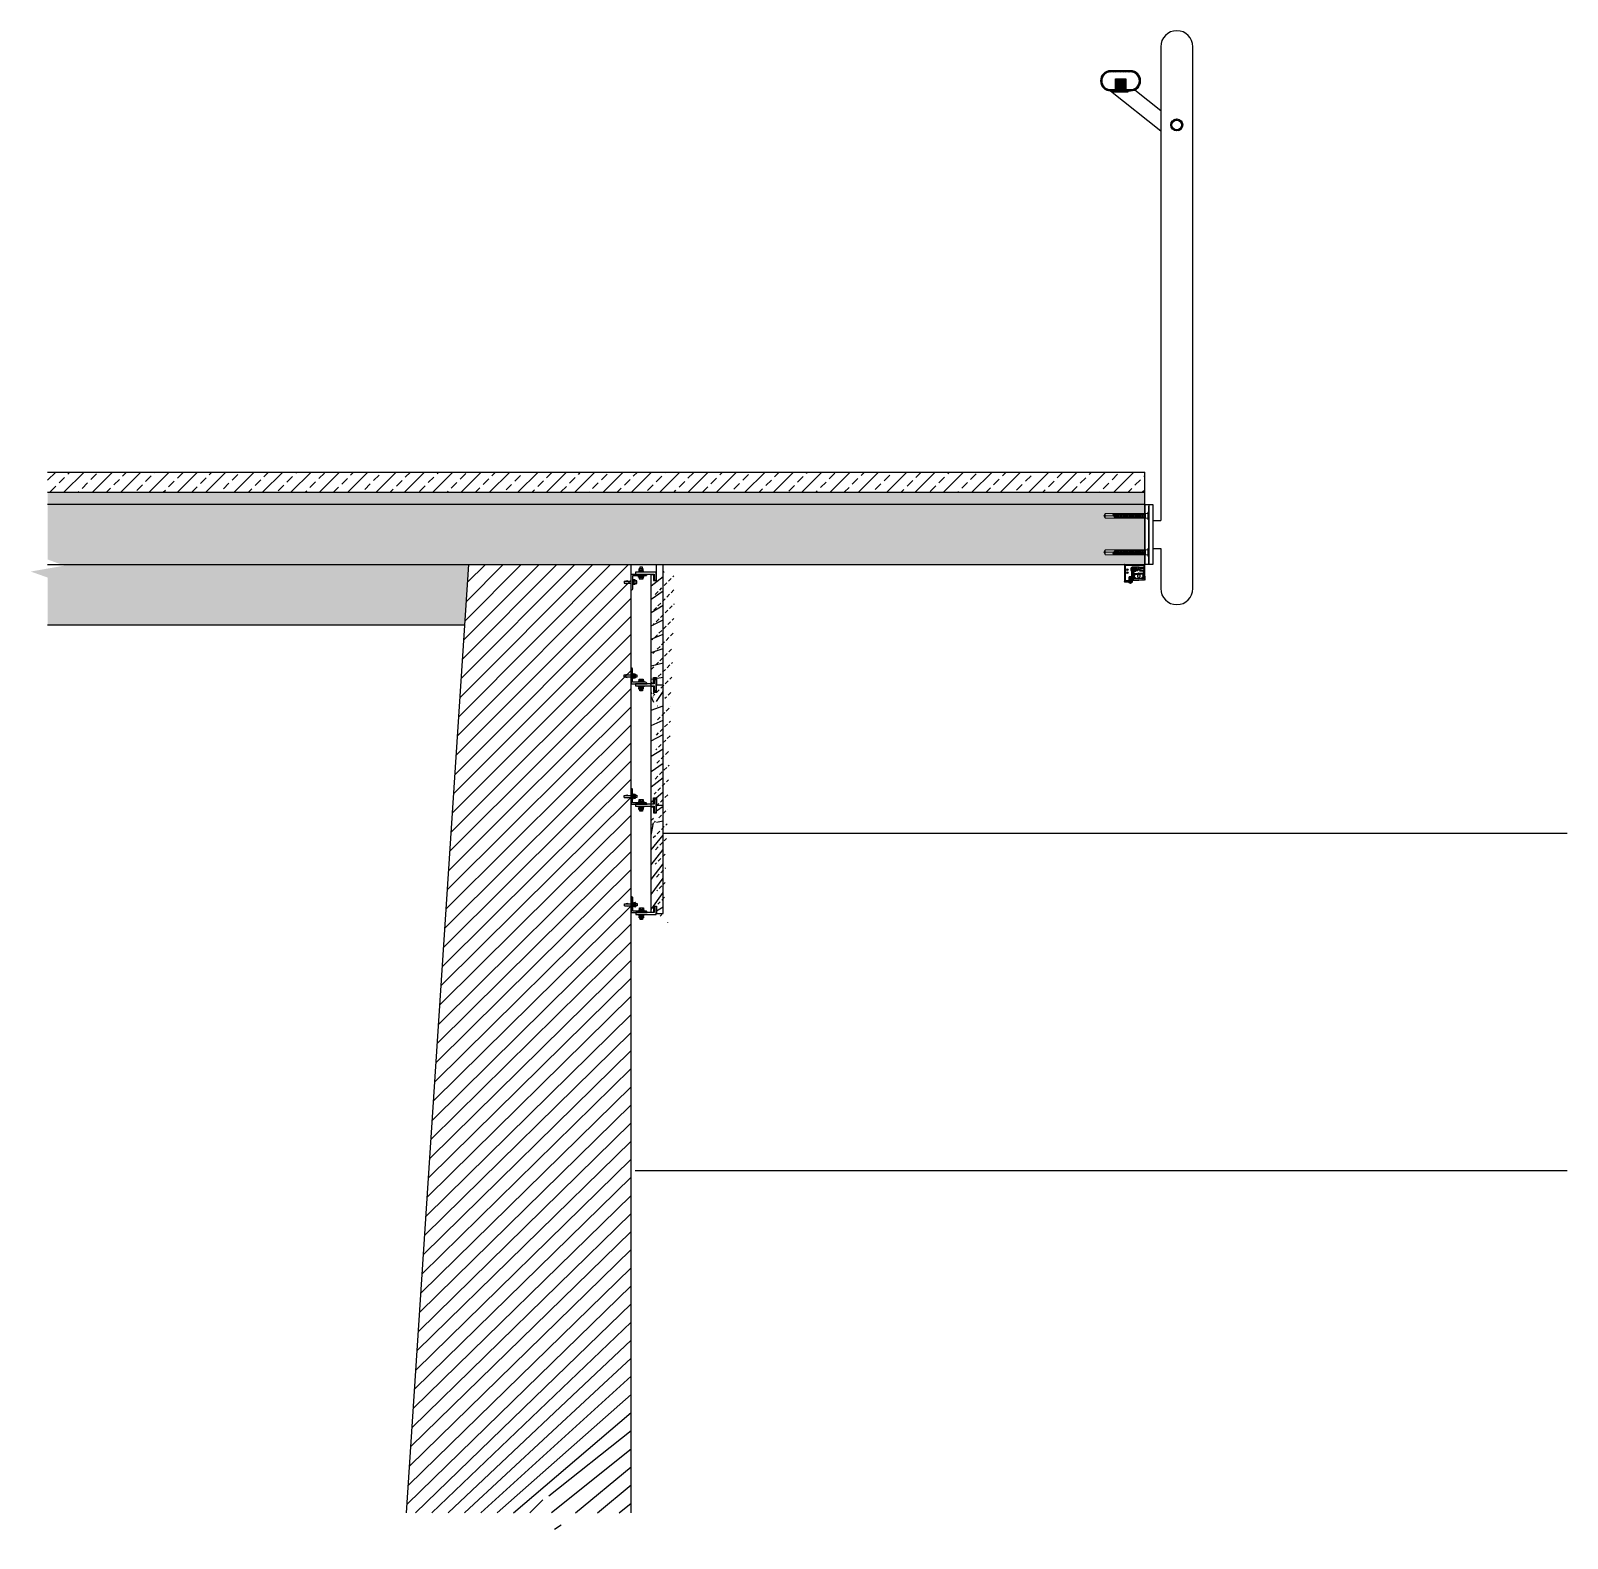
# Model space of a CAD drawing. Extents: x 343299501 to 344531018, y 671200678 to 672446893.
# Drawn here: x 344099874 to 344103703, y 671958500 to 671962257 of the extents above; entities that cross this region are included whole.
import ezdxf

# ---------------------------------------------------------------- set-up
doc = ezdxf.new("R2010")
doc.units = 0
doc.header["$LTSCALE"] = 10
doc.header["$MEASUREMENT"] = 0
doc.linetypes.add('ACAD_ISO04W100', pattern=[30, 24, -3, 0, -3])
for name, color, linetype in [('0-1', 1, 'Continuous'), ('0-4', 4, 'Continuous'), ('0-8', 8, 'Continuous'), ('00-填充', 8, 'Continuous'), ('00-景观', 4, 'Continuous'), ('00-设施', 6, 'Continuous'), ('____服务设施', 4, 'Continuous'), ('con', 2, 'Continuous'), ('灯具', 7, 'Continuous')]:
    doc.layers.add(name, color=color, linetype=linetype)
doc.layers.add('电缆', color=7, linetype='Continuous', lineweight=25)

# ---------------------------------------------------------------- blocks, each defined once
blk = doc.blocks.new('化学螺栓')
at = {"layer": '____服务设施', "lineweight": 0}
h = blk.add_hatch(dxfattribs=at)
h.set_pattern_fill('DOTS', color=150, scale=0.75, style=0)
h.set_pattern_definition([(0, (-146.4074, 0), (0.595312, 1.190625), [0, -1.190625])])
h.paths.add_polyline_path([(-116.2, 5), (-39.2, 5), (-8, 5), (-8, 8), (-141.8, 8), (-141.8, 0), (-113.2, 0)])
h.paths.add_polyline_path([(-113.2, 0), (-141.8, 0), (-141.8, -8), (-39.2, -8), (-8, -8), (-8, -5), (-110.2, -5)])
h.paths.add_polyline_path([(-141.8, 0), (-146.4, 0), (-141.8, -8)])
h.paths.add_polyline_path([(-141.8, 8), (-146.4, 0), (-141.8, 0)])
at = {"layer": '____服务设施', "color": 150, "lineweight": 5}
for p, q in [((-146.4, 0), (-141.8, 8)), ((-141.8, 8), (-146.4, 0)), ((-141.8, -8), (-146.4, 0)), ((-146.4, 0), (-141.8, -8)), ((-146.4, 0), (-141.8, 0)), ((-141.8, 0), (-146.4, 0)), ((0, 8), (-141.8, 8)), ((-141.8, -8), (-141.8, 8)), ((-141.8, 8), (-141.8, 0)), ((-141.8, 0), (-141.8, 8)), ((-141.8, 0), (-141.8, -8)), ((-141.8, -8), (-141.8, 0)), ((-39.2, 5), (-116.2, 5)), ((-116.2, 5), (-39.2, 5)), ((-116.2, 5), (-110.2, -5)), ((-113.2, 0), (-116.2, 5)), ((-110.2, -5), (-113.2, 0)), ((0, 12.5), (3, 12.5)), ((3, 12.5), (3, -12.5)), ((0, -8), (-141.8, -8)), ((-141.8, -8), (-39.2, -8)), ((-8, -5), (-110.2, -5)), ((-92.9, -3.2), (-92.9, -3.2)), ((0, -12.5), (3, -12.5))]:
    blk.add_line(p, q, dxfattribs=at)
at = {"layer": '____服务设施', "color": 150, "linetype": 'Continuous', "lineweight": 5}
blk.add_line((-8, -8), (-8, 8), dxfattribs=at)
at = {"layer": '____服务设施', "color": 150, "lineweight": 5}
for points in [[(-141.8, 8), (-146.4, 0), (-141.8, 0)], [(-146.4, 0), (-141.8, -8), (-141.8, 0)]]:
    blk.add_lwpolyline(points, close=True, dxfattribs=at)
for points in [[(-141.8, 8), (-141.8, 0), (-113.2, 0), (-116.2, 5), (-8, 5)], [(0, 12.5), (0, -12.5)]]:
    blk.add_lwpolyline(points, dxfattribs=at)
for centre, start in [((-120.7, 0), 1.9792), ((-117.7, 0), 332.5077), ((-114.7, 0), 317.0762), ((-111.7, 0), 317.0762), ((-108.7, 0), 317.0762), ((-105.7, 0), 317.0762), ((-102.7, 0), 317.0762), ((-99.7, 0), 317.0762), ((-96.7, 0), 317.0762), ((-93.7, 0), 317.0762), ((-90.7, 0), 317.0762), ((-87.7, 0), 317.0762), ((-84.7, 0), 317.0762), ((-81.7, 0), 317.0762), ((-78.7, 0), 317.0762), ((-75.7, 0), 317.0762), ((-72.7, 0), 317.0762), ((-69.7, 0), 317.0762), ((-66.7, 0), 317.0762), ((-63.7, 0), 317.0762), ((-60.7, 0), 317.0762), ((-57.7, 0), 317.0762), ((-54.7, 0), 317.0762), ((-51.7, 0), 317.0762), ((-48.7, 0), 317.0762), ((-45.7, 0), 317.0762), ((-42.7, 0), 317.0762), ((-39.7, 0), 317.0762), ((-36.7, 0), 317.0762), ((-33.7, 0), 317.0762), ((-30.7, 0), 317.0762), ((-27.7, 0), 317.0762), ((-24.7, 0), 317.0762), ((-21.7, 0), 317.0762), ((-18.7, 0), 317.0762), ((-15.7, 0), 317.0762)]:
    blk.add_arc(centre, 7.34, start, 42.9238, dxfattribs=at)
blk = doc.blocks.new('ls')
for p, q in [((-2.8, 0), (-2.8, -1.2)), ((2.8, 0), (-2.8, 0)), ((1.5, 6.5), (-1.5, 6)), ((1.5, 6.4), (-1.5, 5.9)), ((-1.1, 6.2), (-1.5, 6)), ((-1.5, 6), (-1.5, 5.9)), ((-1.5, 5.9), (-1.1, 5.7)), ((1.5, 5.5), (-1.5, 5)), ((1.5, 5.4), (-1.5, 5)), ((-1.1, 5.2), (-1.5, 5)), ((-1.5, 5), (-1.1, 4.7)), ((-1.5, 5), (-1.5, 5)), ((1.5, 4.5), (-1.5, 4.1)), ((1.5, 4.5), (-1.5, 4)), ((-1.1, 4.3), (-1.5, 4.1)), ((-1.5, 4.1), (-1.5, 4)), ((-1.5, 4), (-1.1, 3.8)), ((1.5, 3.6), (-1.5, 3.1)), ((1.5, 3.5), (-1.5, 3)), ((-1.1, 3.3), (-1.5, 3.1)), ((-1.5, 3.1), (-1.5, 3)), ((-1.5, 3), (-1.1, 2.8)), ((1.5, 2.6), (-1.5, 2.1)), ((1.5, 2.5), (-1.5, 2)), ((-1.1, 2.3), (-1.5, 2.1)), ((-1.5, 2.1), (-1.5, 2)), ((-1.5, 2), (-1.1, 1.8)), ((1.5, 1.6), (-1.5, 1.1)), ((1.5, 1.6), (-1.5, 1.1)), ((-1.1, 1.4), (-1.5, 1.1)), ((-1.5, 1.1), (-1.1, 0.8)), ((-1.5, 1.1), (-1.5, 1.1)), ((1.2, 7.4), (-1.4, 6.9)), ((1.2, 7.4), (-1.4, 7)), ((-0.8, 7.2), (-1.4, 7)), ((-1.4, 7), (-1.4, 6.9)), ((-1.4, 6.9), (-1, 6.7)), ((1.1, 6.7), (-1.1, 6.2)), ((-1, 6.7), (-1.1, 6.2)), ((-1.1, 5.7), (1.1, 6.2)), ((1.1, 5.7), (-1.1, 5.2)), ((-1.1, 5.7), (-1.1, 5.2)), ((-1.1, 4.7), (1.1, 5.2)), ((1.1, 4.8), (-1.1, 4.3)), ((-1.1, 4.7), (-1.1, 4.3)), ((-1.1, 3.8), (1.1, 4.2)), ((1.1, 3.8), (-1.1, 3.3)), ((-1.1, 3.8), (-1.1, 3.3)), ((-1.1, 2.8), (1.1, 3.3)), ((1.1, 2.8), (-1.1, 2.3)), ((-1.1, 2.8), (-1.1, 2.3)), ((-1.1, 1.8), (1.1, 2.3)), ((1.1, 1.9), (-1.1, 1.4)), ((-1.1, 1.8), (-1.1, 1.4)), ((-1.1, 0.8), (1.1, 1.3)), ((-1.1, 0.8), (-1.1, 0)), ((-1, 6.7), (0.8, 7.2)), ((0.7, 8.4), (-0.9, 7.9)), ((0.7, 8.3), (-0.9, 7.9)), ((-0.4, 8.2), (-0.9, 7.9)), ((-0.9, 7.9), (-0.6, 7.7)), ((-0.9, 7.9), (-0.9, 7.9)), ((0.8, 7.7), (-0.8, 7.2)), ((-0.6, 7.7), (-0.8, 7.2)), ((-0.6, 7.7), (0.3, 8.1)), ((0, 9), (-0.4, 8.2)), ((0.2, 8.6), (-0.4, 8.2)), ((0, 9), (0.2, 8.6)), ((1.1, 0.9), (0, 0.4)), ((1.5, 0.7), (0, 0.4)), ((1.5, 0.6), (0, 0.3)), ((0, 0.3), (1.1, 0.4)), ((0, 0.4), (0, 0.3)), ((0.7, 8.4), (0.2, 8.6)), ((0.3, 8.1), (0.7, 8.3)), ((0.4, 8.2), (0.6, 7.6)), ((0.7, 8.3), (0.7, 8.4)), ((1.2, 7.4), (0.8, 7.7)), ((0.8, 7.2), (1.2, 7.4)), ((0.8, 7.2), (1.1, 6.7)), ((1.5, 6.5), (1.1, 6.7)), ((1.1, 6.2), (1.5, 6.4)), ((1.1, 6.2), (1.1, 5.7)), ((1.5, 5.5), (1.1, 5.7)), ((1.1, 5.2), (1.5, 5.4)), ((1.1, 5.2), (1.1, 4.8)), ((1.5, 4.5), (1.1, 4.8)), ((1.1, 4.2), (1.5, 4.5)), ((1.1, 4.2), (1.1, 3.8)), ((1.5, 3.6), (1.1, 3.8)), ((1.1, 3.3), (1.5, 3.5)), ((1.1, 3.3), (1.1, 2.8)), ((1.5, 2.6), (1.1, 2.8)), ((1.1, 2.3), (1.5, 2.5)), ((1.1, 2.3), (1.1, 1.9)), ((1.5, 1.6), (1.1, 1.9)), ((1.1, 1.3), (1.5, 1.6)), ((1.1, 1.3), (1.1, 0.9)), ((1.5, 0.7), (1.1, 0.9)), ((1.1, 0.4), (1.5, 0.6)), ((1.1, 0.4), (1.1, 0)), ((1.2, 7.4), (1.2, 7.4)), ((1.5, 6.4), (1.5, 6.5)), ((1.5, 5.4), (1.5, 5.5)), ((1.5, 4.5), (1.5, 4.5)), ((1.5, 3.5), (1.5, 3.6)), ((1.5, 2.5), (1.5, 2.6)), ((1.5, 1.6), (1.5, 1.6)), ((1.5, 0.6), (1.5, 0.7)), ((2.8, -1.2), (2.8, 0)), ((-0.3, -0.8), (0.3, -0.8)), ((-0.3, -2.1), (-0.3, -0.8)), ((0.3, -0.8), (0.3, -2.1))]:
    blk.add_line(p, q)
for start, end in [(232.0201, 266.7368), (273.2632, 307.9799)]:
    blk.add_arc((0, 2.4), 4.5, start, end)
blk = doc.blocks.new('线条灯')
at = {"color": 2, "lineweight": 9}
blk.add_line((24.2, 37.4), (24.2, 31.6), dxfattribs=at)
at = {"layer": 'con', "color": 2}
for centre in [(13, 6.2), (20.5, 6.2)]:
    blk.add_circle(centre, 1.96, dxfattribs=at)
at = {"layer": '灯具', "color": 3, "linetype": 'Continuous', "lineweight": -3, "ltscale": 20}
for p, q in [((0, 0), (0, 48.5)), ((16.7, 49.5), (1, 49.5)), ((1.5, 1.5), (1.5, 47)), ((16.7, 48), (2.5, 48)), ((2.5, 0.5), (23.3, 0.5)), ((23.3, 0.5), (23.8, 0)), ((23.8, 0), (24.3, 0.5)), ((24.3, 0.5), (39.5, 0.5)), ((30.5, 16.5), (30.5, 10.9)), ((41.5, 17), (31, 17)), ((39.5, 10.4), (31, 10.4)), ((32, 15), (32, 12.4)), ((41.5, 15.5), (32.4, 15.5)), ((41.5, 11.9), (32.4, 11.9)), ((40.5, 9.4), (40.5, 1.5)), ((42, 16.5), (42, 16)), ((42, 11.4), (42, 0)), ((1, -1), (41, -1))]:
    blk.add_line(p, q, dxfattribs=at)
at = {"layer": '灯具', "linetype": 'Continuous', "lineweight": -3, "ltscale": 20}
for p, q in [((6.7, 35.6), (6.7, 47)), ((7.2, 47.5), (10, 47.5)), ((9.2, 43.3), (9.2, 45.7)), ((10, 46), (9.5, 46)), ((10, 43), (9.5, 43)), ((10.3, 46.3), (10.3, 47.2)), ((10.3, 38.7), (10.3, 42.7)), ((13.9, 46.3), (13.9, 47.2)), ((13.9, 38.7), (13.9, 42.7)), ((14.2, 47.5), (16.7, 47.5)), ((14.7, 46), (14.2, 46)), ((14.7, 43), (14.2, 43)), ((15, 45.7), (15, 43.3)), ((15.4, 36.6), (15.4, 41)), ((16.2, 41.5), (15.9, 41.5)), ((16.5, 45.4), (16.5, 41.8)), ((16.8, 45.7), (18.9, 45.7)), ((17.2, 48.5), (17.2, 49)), ((17.2, 49), (17.2, 48)), ((26.3, 49.5), (17.7, 49.5)), ((19.1, 47.7), (19.1, 46)), ((20.9, 48), (19.4, 48)), ((21.2, 47.7), (21.2, 46.3)), ((21.5, 46), (22.4, 46)), ((22.6, 47.7), (22.6, 46.3)), ((22.6, 47.7), (22.6, 47.7)), ((23, 48), (24.4, 48)), ((24.7, 46.5), (24.7, 47.7)), ((26.8, 47.6), (26.8, 49)), ((28.1, 47.6), (28.1, 49)), ((28.6, 49.5), (39.1, 49.5)), ((30.3, 46.5), (30.3, 47.7)), ((30.6, 48), (32, 48)), ((32.3, 47.7), (32.3, 42.8)), ((32.6, 42.5), (35.3, 42.5)), ((33.7, 47.7), (33.7, 44.3)), ((34.1, 48), (39.1, 48)), ((34.1, 44), (35.3, 44)), ((35.3, 42.5), (35.3, 44)), ((39.4, 49.2), (39.4, 48.3)), ((6.7, 33.4), (6.7, 22)), ((8.6, 35.1), (7.2, 35.1)), ((8.6, 33.9), (7.2, 33.9)), ((7.2, 21.5), (10, 21.5)), ((9.2, 25.7), (9.2, 23.3)), ((10, 26), (9.5, 26)), ((10, 23), (9.5, 23)), ((10.3, 30.3), (10.3, 26.3)), ((10.3, 22.7), (10.3, 21.8)), ((12.9, 37.8), (11.3, 37.8)), ((12.9, 31.3), (11.3, 31.3)), ((12.4, 35.3), (12.4, 33.7)), ((13.4, 36.3), (15.1, 36.3)), ((13.4, 32.7), (15.1, 32.7)), ((13.9, 30.3), (13.9, 26.3)), ((13.9, 22.7), (13.9, 21.8)), ((14.7, 26), (14.2, 26)), ((14.7, 23), (14.2, 23)), ((14.2, 21.5), (16.7, 21.5)), ((15, 23.3), (15, 25.7)), ((15.4, 32.4), (15.4, 28)), ((16.2, 27.5), (15.9, 27.5)), ((16.5, 23.6), (16.5, 27.2)), ((16.8, 23.3), (18.9, 23.3)), ((17.2, 20), (17.2, 21)), ((26.3, 19.5), (17.7, 19.5)), ((19.1, 21.3), (19.1, 23)), ((20.9, 21), (19.4, 21)), ((21.2, 21.3), (21.2, 22.7)), ((21.5, 23), (22.4, 23)), ((22.6, 21.3), (22.6, 22.7)), ((22.6, 21.3), (22.6, 21.3)), ((23, 21), (24.4, 21)), ((24.7, 22.5), (24.7, 21.3)), ((26.8, 21.4), (26.8, 20)), ((28.1, 21.4), (28.1, 20)), ((28.6, 19.5), (39, 19.5)), ((30.3, 22.5), (30.3, 21.3)), ((30.6, 21), (32, 21)), ((32.3, 21.3), (32.3, 26.2)), ((32.6, 26.5), (35.3, 26.5)), ((33.7, 21.3), (33.7, 24.7)), ((34.1, 25), (35.3, 25)), ((34.1, 21), (39.3, 21)), ((35.3, 26.5), (35.3, 25)), ((39.3, 19.8), (39.3, 21))]:
    blk.add_line(p, q, dxfattribs=at)
at = {"layer": '灯具', "color": 2, "linetype": 'Continuous', "lineweight": -3, "ltscale": 20}
for p, q in [((24.2, 47.7), (22.6, 47.7)), ((20.7, 35.8), (24.2, 35.8)), ((20.7, 35.3), (20.7, 35.8)), ((20.7, 35.3), (22.6, 35.3)), ((20.7, 33.2), (20.7, 33.7)), ((20.7, 33.2), (22.6, 33.2)), ((20.8, 35.3), (24.2, 35.3)), ((20.8, 33.7), (24.2, 33.7)), ((20.8, 33.2), (24.2, 33.2)), ((24.2, 21.3), (22.6, 21.3)), ((25.3, 37.4), (24.2, 37.4)), ((25.3, 31.6), (24.2, 31.6)), ((25.3, 31.6), (25.3, 37.4)), ((25.3, 37), (31.1, 37)), ((31.1, 32), (25.3, 32))]:
    blk.add_line(p, q, dxfattribs=at)
at = {"layer": '灯具', "color": 2}
for p, q in [((22.6, 47.7), (22.6, 34.5)), ((24.2, 47.7), (24.2, 34.5)), ((22.6, 21.3), (22.6, 34.5)), ((24.2, 21.3), (24.2, 34.5))]:
    blk.add_line(p, q, dxfattribs=at)
at = {"layer": '灯具', "color": 5, "linetype": 'Continuous', "lineweight": -3, "ltscale": 20}
for p, q in [((39.3, 48), (35.3, 48)), ((35.3, 48), (35.3, 34.5)), ((39.3, 48), (39.3, 34.5)), ((35.3, 21), (35.3, 34.5)), ((39.3, 21), (35.3, 21)), ((39.3, 21), (39.3, 34.5))]:
    blk.add_line(p, q, dxfattribs=at)
at = {"layer": '灯具', "color": 4, "linetype": 'Continuous', "lineweight": -3, "ltscale": 20}
for p, q in [((6.7, 20.5), (6.7, 18.5)), ((7.7, 21), (7.2, 21)), ((41.2, 17.5), (7.7, 17.5)), ((8.2, 20.5), (8.2, 20)), ((42.7, 19), (9.2, 19)), ((42.2, 16.5), (42.2, -0.5)), ((43.7, 18), (43.7, -0.5)), ((43.2, -1), (42.7, -1))]:
    blk.add_line(p, q, dxfattribs=at)
at = {"layer": '灯具', "color": 3, "linetype": 'Continuous', "lineweight": -3, "ltscale": 20}
for centre, radius, start, end in [((1, 48.5), 1, 90, 180), ((2.5, 47), 1, 90, 180), ((16.7, 49), 0.5, 360, 90), ((16.7, 48.5), 0.5, 270, 360), ((1, 0), 1, 180, 270), ((2.5, 1.5), 1, 180, 270), ((31, 16.5), 0.5, 90, 180), ((31, 10.9), 0.5, 180, 270), ((32.4, 15), 0.5, 90, 180), ((32.4, 12.4), 0.5, 180, 270), ((39.5, 9.4), 1, 360, 90), ((39.5, 1.5), 1, 270, 360), ((41.5, 16.5), 0.5, 360, 90), ((41.5, 16), 0.5, 270, 360), ((41.5, 11.4), 0.5, 360, 90), ((41, 0), 1, 270, 360)]:
    blk.add_arc(centre, radius, start, end, dxfattribs=at)
at = {"layer": '灯具', "linetype": 'Continuous', "lineweight": -3, "ltscale": 20}
for centre, radius, start, end in [((7.2, 47), 0.5, 90, 180), ((9.5, 45.7), 0.3, 90, 180), ((9.5, 43.3), 0.3, 180, 270), ((10, 47.2), 0.3, 0, 90), ((10, 46.3), 0.3, 270, 0), ((10, 42.7), 0.3, 0, 90), ((11.3, 38.7), 1, 180, 270), ((12.9, 38.7), 1, 270, 360), ((14.2, 47.2), 0.3, 90, 180), ((14.2, 46.3), 0.3, 180, 270), ((14.2, 42.7), 0.3, 90, 180), ((14.7, 45.7), 0.3, 0, 90), ((14.7, 43.3), 0.3, 270, 0), ((15.9, 41), 0.5, 90, 180), ((16.2, 41.8), 0.3, 270, 0), ((16.8, 45.4), 0.3, 90, 180), ((16.7, 48), 0.5, 270, 0), ((17.7, 49), 0.5, 90, 180), ((18.9, 46), 0.3, 270, 0), ((19.4, 47.7), 0.3, 90, 180), ((20.9, 47.7), 0.3, 0, 90), ((21.5, 46.3), 0.3, 180, 270), ((22.4, 46.3), 0.3, 270, 0), ((23, 47.7), 0.3, 90, 180), ((24.4, 47.7), 0.3, 0, 90), ((27.5, 46.5), 2.8, 180, 0), ((27.5, 46.5), 1.3, 120, 60), ((26.3, 49), 0.5, 0, 90), ((28.6, 49), 0.5, 90, 180), ((30.6, 47.7), 0.3, 90, 180), ((32, 47.7), 0.3, 0, 90), ((32.6, 42.8), 0.3, 180, 270), ((34.1, 47.7), 0.3, 90, 180), ((34.1, 44.3), 0.3, 180, 270), ((39.1, 49.2), 0.3, 0, 90), ((39.1, 48.3), 0.3, 270, 0), ((7.2, 35.6), 0.5, 180, 270), ((7.2, 33.4), 0.5, 90, 180), ((7.2, 22), 0.5, 180, 270), ((9.7, 34.5), 1.3, 360, 150), ((9.7, 34.5), 1.3, 210, 0), ((9.5, 25.7), 0.3, 90, 180), ((9.5, 23.3), 0.3, 180, 270), ((10, 26.3), 0.3, 270, 0), ((10, 22.7), 0.3, 360, 90), ((10, 21.8), 0.3, 270, 360), ((11.3, 30.3), 1, 90, 180), ((13.4, 35.3), 1, 90, 180), ((13.4, 33.7), 1, 180, 270), ((12.9, 30.3), 1, 0, 90), ((14.2, 26.3), 0.3, 180, 270), ((14.2, 22.7), 0.3, 90, 180), ((14.2, 21.8), 0.3, 180, 270), ((14.7, 25.7), 0.3, 360, 90), ((14.7, 23.3), 0.3, 270, 360), ((15.1, 36.6), 0.3, 270, 0), ((15.1, 32.4), 0.3, 360, 90), ((15.9, 28), 0.5, 180, 270), ((16.2, 27.2), 0.3, 360, 90), ((16.8, 23.6), 0.3, 180, 270), ((16.7, 21), 0.5, 0, 90), ((17.7, 20), 0.5, 180, 270), ((18.9, 23), 0.3, 0, 90), ((19.4, 21.3), 0.3, 180, 270), ((20.9, 21.3), 0.3, 270, 360), ((21.5, 22.7), 0.3, 90, 180), ((22.4, 22.7), 0.3, 360, 90), ((23, 21.3), 0.3, 180, 270), ((24.4, 21.3), 0.3, 270, 360), ((27.5, 22.5), 2.8, 0, 180), ((27.5, 22.5), 1.3, 300, 240), ((26.3, 20), 0.5, 270, 0), ((28.6, 20), 0.5, 180, 270), ((30.6, 21.3), 0.3, 180, 270), ((32, 21.3), 0.3, 270, 0), ((32.6, 26.2), 0.3, 90, 180), ((34.1, 24.7), 0.3, 90, 180), ((34.1, 21.3), 0.3, 180, 270), ((39, 19.8), 0.3, 270, 0)]:
    blk.add_arc(centre, radius, start, end, dxfattribs=at)
at = {"layer": '灯具', "color": 4, "linetype": 'Continuous', "lineweight": -3, "ltscale": 20}
for centre, radius, start, end in [((7.2, 20.5), 0.5, 90, 180), ((7.7, 18.5), 1, 180, 270), ((7.7, 20.5), 0.5, 0, 90), ((9.2, 20), 1, 180, 270), ((41.2, 16.5), 1, 360, 90), ((42.7, 18), 1, 360, 90), ((42.7, -0.5), 0.5, 180, 270), ((43.2, -0.5), 0.5, 270, 360)]:
    blk.add_arc(centre, radius, start, end, dxfattribs=at)
at = {"layer": '灯具', "color": 2, "linetype": 'Continuous', "lineweight": -3, "ltscale": 20}
blk.add_arc((31.1, 34.5), 2.5, 270, 90, dxfattribs=at)
at = {"layer": '电缆', "color": 0, "linetype": 'ACAD_ISO04W100', "lineweight": 50}
for p, xscale, yscale, zscale, rotation in [((12.1, 17.5), 1.336800000012713, 1.336800000012713, 1.336800000012713, 359.9635796655531), ((43.7, 13.7), 1.336800000021813, 1.336800000021813, 1.336800000021813, 89.96357966524147)]:
    blk.add_blockref('ls', p, dxfattribs=dict(at, xscale=xscale, yscale=yscale, zscale=zscale, rotation=rotation))

msp = doc.modelspace()

# ---------------------------------------------------------------- hatches: boundary and pattern name
h = msp.add_hatch()
h.set_pattern_fill('ANSI32', color=8)
h.set_pattern_definition([(45, (344095226.813, 671959883.514), (-3.367596, 3.367596), []), (45, (344095229.058, 671959883.514), (-3.367596, 3.367596), [])])
h.paths.add_polyline_path([(344102565.1, 671962153.9), (344102615.1, 671962153.9, -0.414214), (344102637.1, 671962131.9, -0.414214), (344102615.1, 671962109.9), (344102603.1, 671962109.9), (344102603.1, 671962106.9), (344102615.1, 671962106.9, 0.414214), (344102640.1, 671962131.9, 0.414214), (344102615.1, 671962156.9), (344102565.1, 671962156.9, 0.414214), (344102540.1, 671962131.9, 0.414214), (344102565.1, 671962106.9), (344102577.1, 671962106.9), (344102577.1, 671962109.9), (344102565.1, 671962109.9, -0.414214), (344102543.1, 671962131.9, -0.414214)])
at = {"ltscale": 0.02}
h = msp.add_hatch(dxfattribs=at)
h.set_pattern_fill('ANSI31', color=8)
h.set_pattern_definition([(45, (344041957.3544, 671949827.9039), (-1.122532015, 1.122532015), [])])
h.paths.add_polyline_path([(344102577.1, 671962106.9), (344102577.1, 671962136.9), (344102603.1, 671962136.9), (344102603.1, 671962106.9), (344102607.8, 671962106.9), (344102607.8, 671962103.9), (344102570.7, 671962103.9), (344102570.7, 671962106.9)])
h = msp.add_hatch()
h.set_pattern_fill('ANSI32', color=8)
h.set_pattern_definition([(45, (344086547.7367, 671960065.676), (-3.367596, 3.367596), []), (45, (344086549.982, 671960065.676), (-3.367596, 3.367596), [])])
h.paths.add_polyline_path([(344102715.1, 671962021.9, 1), (344102745.1, 671962021.9, 1)])
h.paths.add_polyline_path([(344102742.1, 671962021.9, -1), (344102718.1, 671962021.9, -1)], flags=16)
h = msp.add_hatch()
h.set_pattern_fill('天然石材', color=8, scale=10)
h.set_pattern_definition([(45, (344074527.246, 671948475.596), (-35.35535, 35.35535), []), (45, (344074544.633, 671948457.645), (-35.35535, 35.35535), [19.73685, -11.2782])])
h.paths.add_polyline_path([(344102650.1, 671961106.7), (344102650.1, 671961156.7), (344099916.1, 671961156.7), (344099916.1, 671961106.7)])
h = msp.add_hatch()
h.set_pattern_fill('AR-SAND', color=41, scale=10)
h.set_pattern_definition([(37.5, (344074527.246, 671948457.645), (-0.800016, 24.470662), [0, -19.304, 0, -21.59, 0, -20.6375]), (7.5, (344074527.246, 671948457.645), (22.476164, 35.841255), [0, -10.414, 0, -17.399, 0, -6.6675]), (327.5, (344074511.625, 671948457.645), (39.549619, 0.071859), [0, -6.35, 0, -22.86, 0, -29.845]), (317.5, (344074511.625, 671948457.645), (38.177823, 11.146466), [0, -3.175, 0, -14.986, 0, -17.145])])
h.paths.add_polyline_path([(344102650.1, 671961076.4), (344102650.1, 671961106.7), (344099916.1, 671961106.7), (344099916.1, 671961076.7)])
h = msp.add_hatch()
h.set_pattern_fill('钢筋混凝土', color=8, scale=10)
h.set_pattern_definition([(45, (343856195.596, 671972017.41), (-17.6776695, 17.6776695), []), (50, (343856195.596, 671972017.41), (71.726018, -6.275213), [7.5, -82.5]), (355, (343856195.596, 671972017.41), (-13.875133, 75.219213), [6, -66]), (100.4514, (343856201.57, 671972016.89), (57.850938, 68.943954), [6.37402, -70.114211]), (46.1842, (343856195.6, 671972037.41), (106.724105, -16.5519), [11.25, -123.75]), (96.6356, (343856204.49, 671972036.03), (93.46627, 97.411787), [9.56103, -105.1713]), (351.1842, (343856195.6, 671972037.41), (93.466195, 97.41186), [9, -99]), (21, (343856205.596, 671972032.41), (59.690705, -40.261889), [7.5, -82.5]), (326, (343856205.596, 671972032.41), (24.331533, 72.515005), [6, -66]), (71.4514, (343856210.57, 671972029.056), (84.022263, 32.25305), [6.37402, -70.114211]), (37.5, (343856195.596, 671972017.41), (1.2159855, 33.2893854), [0, -65.2, 0, -67, 0, -66.25]), (7.5, (343856195.596, 671972017.41), (26.306954, 39.441171), [0, -38.2, 0, -63.7, 0, -25.25]), (327.5, (343856173.296, 671972017.41), (53.3822436, -2.2554872), [0, -25, 0, -78, 0, -103.5]), (317.5, (343856163.296, 671972017.41), (58.318617, 10.010498), [0, -32.5, 0, -51.8, 0, -73.5])])
h.paths.add_polyline_path([(344102650.1, 671960926.5), (344102650.1, 671961076.5), (344099916.1, 671961076.7), (344099916.1, 671960939.2), (344099950.4, 671960926.7)])
h = msp.add_hatch()
h.set_pattern_fill('GRAVEL', color=8, scale=10)
h.set_pattern_definition([(228.0128, (344100307.269, 671960852.871), (-609.60052, -685.800843), [10.2516, -1014.915]), (184.9697, (344100300.4108, 671960845.251), (914.401479, 76.199462), [17.5922, -1741.62]), (132.5104, (344100282.885, 671960843.727), (761.999446, -838.20082), [12.4045, -1228.041]), (267.2737, (344100253.1668, 671960824.677), (76.19967, 1523.99951), [16.0202, -1585.992]), (292.8337, (344100252.4048, 671960808.675), (-381.001082, 914.40052), [15.709, -1555.194]), (357.2737, (344100258.5008, 671960794.197), (-1523.99951, 76.19967), [16.0202, -1585.992]), (37.6942, (344100274.5028, 671960793.435), (-990.600626, -761.999321), [21.1858, -2097.393]), (72.2553, (344100291.2668, 671960806.389), (533.401067, 1676.400486), [20.0016, -1980.159]), (121.4296, (344100297.3628, 671960825.439), (-609.600157, 990.598835), [16.0744, -1591.365]), (175.2364, (344100288.981, 671960839.155), (838.19934, -76.199285), [18.3514, -899.217]), (222.3974, (344100270.6928, 671960840.679), (-914.4000275, -838.1989095), [23.7323, -2349.504]), (138.8141, (344100328.605, 671960823.915), (-533.39966, 457.1993), [8.1, -801.918]), (171.4692, (344100322.5088, 671960829.249), (990.598488, -152.400384), [15.4105, -1525.638]), (225, (344100307.27, 671960831.535), (-1e-14, -76.2), [10.776, -96.987]), (203.1986, (344100301.935, 671960840.679), (381.00128, 152.40067), [5.803, -574.518]), (291.8014, (344100296.601, 671960838.393), (-76.20005, 228.60015), [8.207, -402.144]), (30.9638, (344100299.649, 671960830.773), (228.59976, 152.40012), [13.3296, -430.989]), (161.565, (344100311.079, 671960837.63), (152.4001, -76.1999), [9.6386, -231.327]), (16.3895, (344100252.4048, 671960838.393), (762.00042, 228.599524), [13.5026, -1336.764]), (70.3462, (344100265.359, 671960842.203), (-304.79915, -838.198815), [11.328, -1121.466]), (293.1986, (344100311.079, 671960852.871), (-152.40067, 381.00128), [11.6064, -568.716]), (343.6105, (344100315.6508, 671960842.203), (-762.00042, 228.599524), [13.5026, -1336.764]), (339.444, (344100252.405, 671960791.149), (-381.00047, 152.39982), [13.021, -638.031]), (294.7751, (344100264.597, 671960786.577), (-380.999112, 838.19961), [10.91, -1080.108]), (66.8014, (344100311.841, 671960776.671), (152.40067, 381.00128), [11.6064, -568.716]), (17.354, (344100316.4128, 671960787.339), (-990.600053, -304.79954), [12.7735, -1264.572]), (69.444, (344100274.503, 671960776.671), (-152.39982, -381.00047), [6.5105, -644.544]), (101.31, (344100307.269, 671960776.671), (-76.19962, 304.79902), [3.8854, -384.66]), (165.9638, (344100306.507, 671960780.481), (228.60016, -76.19987), [15.709, -298.4715]), (186.009, (344100291.2668, 671960784.291), (761.998876, 76.199822), [14.558, -1441.242]), (303.69, (344100299.649, 671960823.915), (-76.2, 152.39985), [10.99, -263.7534]), (353.1572, (344100305.7448, 671960814.771), (1295.400536, -152.400683), [19.1867, -1899.48]), (60.9454, (344100324.795, 671960812.485), (-304.79929, -533.39873), [7.8452, -776.682]), (90, (344100328.605, 671960819.34), (-76.2, 76.2), [4.572, -71.628]), (120.2564, (344100289.743, 671960786.577), (304.799354, -533.39973), [10.586, -1048.017]), (48.0128, (344100284.409, 671960795.721), (609.60052, 685.800843), [20.5033, -1004.664]), (0, (344100298.125, 671960810.96), (76.2, 76.2), [19.812, -56.388]), (325.3048, (344100317.937, 671960810.961), (-761.99868, 533.40005), [12.0483, -1192.779]), (254.0546, (344100327.843, 671960804.103), (-76.2002, -304.80073), [11.095, -543.651]), (207.646, (344100324.7948, 671960793.435), (-1447.799491, -762.00048), [18.0644, -1788.375]), (175.4261, (344100308.7928, 671960785.053), (-990.600228, 76.199631), [19.1109, -1891.974]), (175.4261, (344100308.7928, 671960785.053), (-990.600228, 76.199631), [19.1109, -1891.974])])
h.paths.add_polyline_path([(344100955.9, 671960776.7), (344100965.7, 671960926.7), (344099950.4, 671960926.7), (344099958.1, 671960923.9), (344099874.1, 671960909.1), (344099916.1, 671960894.2), (344099916.1, 671960776.7)])
at = {"layer": '0-8'}
h = msp.add_hatch(dxfattribs=at)
h.set_pattern_fill('天然石材', color=256, scale=5, style=0)
h.set_pattern_definition([(45, (729923.602, 198695.412), (-17.6776766007, 17.6776766007), []), (45, (729932.296, 198686.436), (-17.6776766007, 17.6776766007), [9.868425, -5.6391])])
h.paths.add_polyline_path([(344101420.1, 671960060.2), (344101426.9, 671960060.2), (344101426.9, 671960075.2), (344101433.9, 671960075.2), (344101433.9, 671960056.7), (344101450.1, 671960056.7), (344101450.1, 671960926.7), (344101433.4, 671960926.7), (344101433.4, 671960886.5), (344101426.4, 671960886.5), (344101426.4, 671960901.5), (344101420.1, 671960901.5), (344101420.1, 671960604.2), (344101426.4, 671960604.2), (344101426.4, 671960619.2), (344101433.4, 671960619.2), (344101433.4, 671960582.2), (344101426.4, 671960582.2), (344101426.4, 671960597.2), (344101420.1, 671960597.2), (344101420.1, 671960304.2), (344101426.4, 671960304.2), (344101426.4, 671960319.2), (344101433.4, 671960319.2), (344101433.4, 671960282.2), (344101426.4, 671960282.2), (344101426.4, 671960297.2), (344101420.1, 671960297.2)])
at = {"layer": '00-填充'}
h = msp.add_hatch(dxfattribs=at)
h.set_pattern_fill('ANSI31', color=256, scale=20, style=0)
h.set_pattern_definition([(45, (-48685171.98, -30251396.21), (-22.4506403027, 22.4506403027), [])])
h.paths.add_polyline_path([(344101370.1, 671958563.3), (344101370.1, 671960926.7), (344100965.7, 671960926.7), (344100810.9, 671958563.3), (344101139, 671958563.3), (344101161.3, 671958626.3), (344101183.5, 671958500.3), (344101206.5, 671958563.3)])

# ---------------------------------------------------------------- linework, layer by layer
at = {"color": 6}
msp.add_lwpolyline([(344102690.1, 671960966.7), (344102690.1, 671960866.7, 1), (344102770.1, 671960866.7), (344102770.1, 671962216.7, 1), (344102690.1, 671962216.7), (344102690.1, 671961036.7)], format="xyb", dxfattribs=at)
at = {"color": 4}
msp.add_lwpolyline([(344102603.1, 671962106.9), (344102615.1, 671962106.9, 0.414214), (344102640.1, 671962131.9), (344102640.1, 671962131.9, 0.414214), (344102615.1, 671962156.9), (344102565.1, 671962156.9, 0.414214), (344102540.1, 671962131.9), (344102540.1, 671962131.9, 0.414214), (344102565.1, 671962106.9), (344102577.1, 671962106.9)], format="xyb", dxfattribs=at)
at = {"color": 8}
msp.add_lwpolyline([(344102603.1, 671962109.9), (344102615.1, 671962109.9, 0.414214), (344102637.1, 671962131.9, 0.414214), (344102615.1, 671962153.9), (344102565.1, 671962153.9, 0.414214), (344102543.1, 671962131.9, 0.414214), (344102565.1, 671962109.9), (344102577.1, 671962109.9)], format="xyb", dxfattribs=at)
for points in [[(344102565.1, 671962106.9), (344102690.1, 671962006.9)], [(344102626, 671962109.4), (344102690.1, 671962058.1)]]:
    msp.add_lwpolyline(points, dxfattribs=at)
at = {"color": 4, "ltscale": 0.001}
msp.add_lwpolyline([(344102577.1, 671962106.9), (344102577.1, 671962136.9), (344102603.1, 671962136.9), (344102603.1, 671962106.9), (344102607.8, 671962106.9), (344102607.8, 671962103.9), (344102570.7, 671962103.9), (344102570.7, 671962106.9)], close=True, dxfattribs=at)
at = {"color": 4}
for points in [[(344099916.1, 671961156.7), (344102650.1, 671961156.7)], [(344102650.1, 671960926.7), (344102650.1, 671961156.7)], [(344099916.1, 671961106.7), (344102650.1, 671961106.7)], [(344099916.1, 671961076.7), (344102650.1, 671961076.7)], [(344102650.1, 671961076.2), (344102650.1, 671960926.7)], [(344099916.1, 671960926.7), (344102650.1, 671960926.7)], [(344101433.4, 671960926.7), (344101450.1, 671960926.7)], [(344099916.1, 671960776.7), (344100955.9, 671960776.7)], [(344101433.4, 671960626.7), (344101450.1, 671960626.7)], [(344101433.4, 671960326.7), (344101450.1, 671960326.7)]]:
    msp.add_lwpolyline(points, dxfattribs=at)
at = {"color": 6}
for points in [[(344102650.1, 671961076.3), (344102660.1, 671961076.3), (344102660.1, 671960926.7), (344102650.1, 671960926.7), (344102650.1, 671961076.3)], [(344102660.1, 671961076.3), (344102670.1, 671961076.3), (344102670.1, 671960926.7), (344102660.1, 671960926.7), (344102660.1, 671961071.7)], [(344102670.1, 671961036.7), (344102690.1, 671961036.7)], [(344102670.1, 671960966.7), (344102690.1, 671960966.7)]]:
    msp.add_lwpolyline(points, dxfattribs=at)
at = {"color": 5}
msp.add_lwpolyline([(344103703.3, 671960256.7), (344101450.1, 671960256.7)], dxfattribs=at)
at = {"color": 6}
msp.add_circle((344102730.1, 671962021.9), 15, dxfattribs=at)
at = {"color": 8}
msp.add_circle((344102730.1, 671962021.9), 12, dxfattribs=at)
at = {"layer": '0-1'}
for points in [[(344101374.1, 671960866.5, -0.414214), (344101370.1, 671960862.5), (344101370.1, 671960862.5), (344101370.1, 671960902.5), (344101410.1, 671960902.5, -0.414214), (344101406.1, 671960898.5), (344101374.1, 671960898.5)], [(344101374.1, 671960665.2, 0.414214), (344101370.1, 671960669.2), (344101370.1, 671960669.2), (344101370.1, 671960629.2), (344101410.1, 671960629.2, 0.414214), (344101406.1, 671960633.2), (344101374.1, 671960633.2)], [(344101374.1, 671960365.2, 0.414214), (344101370.1, 671960369.2), (344101370.1, 671960369.2), (344101370.1, 671960329.2), (344101410.1, 671960329.2, 0.414214), (344101406.1, 671960333.2), (344101374.1, 671960333.2)], [(344101374.7, 671960095.2, 0.414214), (344101370.7, 671960099.2), (344101370.7, 671960099.2), (344101370.7, 671960059.2), (344101410.7, 671960059.2, 0.414214), (344101406.7, 671960063.2), (344101374.7, 671960063.2)]]:
    msp.add_lwpolyline(points, format="xyb", close=True, dxfattribs=at)
at = {"layer": '0-4'}
for points in [[(344101420.1, 671960901.5), (344101426.4, 671960901.5), (344101426.4, 671960886.5), (344101433.4, 671960886.5), (344101433.4, 671960926.7)], [(344101420.1, 671960630.2), (344101426.4, 671960630.2), (344101426.4, 671960645.2), (344101433.4, 671960645.2), (344101433.4, 671960626.7)], [(344101420.1, 671960623.2), (344101426.4, 671960623.2), (344101426.4, 671960608.2), (344101433.4, 671960608.2), (344101433.4, 671960626.7)], [(344101420.1, 671960330.2), (344101426.4, 671960330.2), (344101426.4, 671960345.2), (344101433.4, 671960345.2), (344101433.4, 671960326.7)], [(344101420.1, 671960323.2), (344101426.4, 671960323.2), (344101426.4, 671960308.2), (344101433.4, 671960308.2), (344101433.4, 671960326.7)], [(344101420.1, 671960060.2), (344101426.9, 671960060.2), (344101426.9, 671960075.2), (344101433.9, 671960075.2), (344101433.9, 671960056.7), (344101450.1, 671960056.7)]]:
    msp.add_lwpolyline(points, dxfattribs=at)
at = {"layer": '00-景观'}
msp.add_line((344101380.1, 671959416.7), (344103703.3, 671959416.7), dxfattribs=at)
for points in [[(344100810.9, 671958563.3), (344100965.7, 671960926.7), (344101370.1, 671960926.7)], [(344101370.1, 671958563.3), (344101370.1, 671960926.7)], [(344101450.1, 671960056.7), (344101450.1, 671960926.7)], [(344101420.1, 671960060.2), (344101420.1, 671960901.5)]]:
    msp.add_lwpolyline(points, dxfattribs=at)
at = {"layer": '00-设施'}
for p, q in [((344101392.2, 671960919.8), (344101392.2, 671960915.6)), ((344101398.4, 671960919.8), (344101392.2, 671960919.8)), ((344101398.4, 671960915.6), (344101398.4, 671960919.8)), ((344101353.3, 671960885.1), (344101360.8, 671960886.7)), ((344101353.3, 671960885.1), (344101353.3, 671960880.3)), ((344101353.3, 671960885.1), (344101370.1, 671960885.1)), ((344101353.3, 671960880.3), (344101360.8, 671960878.7)), ((344101353.3, 671960880.3), (344101370.1, 671960880.3)), ((344101360.8, 671960886.7), (344101360.8, 671960885.1)), ((344101360.8, 671960878.7), (344101360.8, 671960880.3)), ((344101375.8, 671960887.7), (344101375.8, 671960878)), ((344101375.8, 671960879.7), (344101375.8, 671960885.9)), ((344101379.7, 671960888.3), (344101376.4, 671960888.3)), ((344101376.4, 671960885.6), (344101379.7, 671960885.6)), ((344101376.4, 671960880.1), (344101379.7, 671960880.1)), ((344101380.3, 671960878), (344101380.3, 671960887.7)), ((344101384.5, 671960885.8), (344101380.3, 671960885.8)), ((344101380.3, 671960879.6), (344101384.5, 671960879.6)), ((344101384.5, 671960879.6), (344101384.5, 671960885.8)), ((344101388.8, 671960895.2), (344101388.8, 671960898.5)), ((344101388.8, 671960895.2), (344101401.8, 671960895.2)), ((344101388.9, 671960909.5), (344101388.9, 671960907.5)), ((344101401.7, 671960909.5), (344101388.9, 671960909.5)), ((344101389.7, 671960915), (344101389.7, 671960911.8)), ((344101390, 671960915.6), (344101400, 671960915.6)), ((344101400.3, 671960895.2), (344101390.2, 671960895.2)), ((344101390.2, 671960895.2), (344101390.2, 671960890.6)), ((344101390.2, 671960890.6), (344101400.3, 671960890.6)), ((344101400, 671960915.6), (344101390.3, 671960915.6)), ((344101390.3, 671960911.2), (344101400, 671960911.2)), ((344101398.3, 671960911.2), (344101392.1, 671960911.2)), ((344101392.4, 671960911.8), (344101392.4, 671960915)), ((344101392.8, 671960890.6), (344101392.8, 671960895.2)), ((344101397.7, 671960890.6), (344101397.7, 671960895.2)), ((344101397.9, 671960911.8), (344101397.9, 671960915)), ((344101400, 671960915.6), (344101400.3, 671960915.6)), ((344101400.3, 671960890.6), (344101400.3, 671960895.2)), ((344101400.6, 671960911.8), (344101400.6, 671960915)), ((344101401.7, 671960907.5), (344101401.7, 671960909.5)), ((344101401.8, 671960895.2), (344101401.8, 671960898.5)), ((344101376.4, 671960877.4), (344101379.7, 671960877.4)), ((344101353.3, 671960651.4), (344101360.8, 671960653)), ((344101353.3, 671960651.4), (344101370.1, 671960651.4)), ((344101353.3, 671960646.5), (344101353.3, 671960651.4)), ((344101360.8, 671960653), (344101360.8, 671960651.4)), ((344101376.1, 671960644), (344101376.1, 671960653.7)), ((344101376.1, 671960651.9), (344101376.1, 671960645.8)), ((344101376.7, 671960654.3), (344101380, 671960654.3)), ((344101376.7, 671960651.6), (344101380, 671960651.6)), ((344101380.6, 671960653.7), (344101380.6, 671960644)), ((344101380.6, 671960643.7), (344101380.6, 671960653.7)), ((344101380.6, 671960652), (344101384.8, 671960652)), ((344101384.8, 671960652), (344101384.8, 671960645.9)), ((344101353.3, 671960646.5), (344101370.1, 671960646.5)), ((344101353.3, 671960646.5), (344101360.8, 671960645)), ((344101360.8, 671960645), (344101360.8, 671960646.5)), ((344101376.7, 671960646.1), (344101380, 671960646.1)), ((344101380, 671960643.4), (344101376.7, 671960643.4)), ((344101384.8, 671960645.9), (344101380.6, 671960645.9)), ((344101388.8, 671960636.5), (344101401.8, 671960636.5)), ((344101388.8, 671960636.5), (344101388.8, 671960633.1)), ((344101388.9, 671960622.2), (344101388.9, 671960624.2)), ((344101401.7, 671960622.2), (344101388.9, 671960622.2)), ((344101389.7, 671960616.6), (344101389.7, 671960619.9)), ((344101390, 671960616), (344101400, 671960616)), ((344101390.2, 671960641.1), (344101400.3, 671960641.1)), ((344101390.2, 671960636.5), (344101390.2, 671960641.1)), ((344101400.3, 671960636.5), (344101390.2, 671960636.5)), ((344101390.3, 671960620.5), (344101400, 671960620.5)), ((344101400, 671960616), (344101390.3, 671960616)), ((344101398.3, 671960620.5), (344101392.1, 671960620.5)), ((344101392.2, 671960611.8), (344101392.2, 671960616)), ((344101398.4, 671960611.8), (344101392.2, 671960611.8)), ((344101392.8, 671960641.1), (344101392.8, 671960636.5)), ((344101397.7, 671960641.1), (344101397.7, 671960636.5)), ((344101397.9, 671960619.9), (344101397.9, 671960616.6)), ((344101398.4, 671960616), (344101398.4, 671960611.8)), ((344101400, 671960616), (344101400.3, 671960616)), ((344101400.3, 671960641.1), (344101400.3, 671960636.5)), ((344101400.6, 671960619.9), (344101400.6, 671960616.6)), ((344101401.7, 671960624.2), (344101401.7, 671960622.2)), ((344101401.8, 671960636.5), (344101401.8, 671960633.1)), ((344101353.3, 671960351.4), (344101360.8, 671960353)), ((344101353.3, 671960351.4), (344101370.1, 671960351.4)), ((344101353.3, 671960346.5), (344101353.3, 671960351.4)), ((344101353.3, 671960346.5), (344101370.1, 671960346.5)), ((344101353.3, 671960346.5), (344101360.8, 671960345)), ((344101360.8, 671960353), (344101360.8, 671960351.4)), ((344101360.8, 671960345), (344101360.8, 671960346.5)), ((344101376.1, 671960344), (344101376.1, 671960353.7)), ((344101376.1, 671960351.9), (344101376.1, 671960345.8)), ((344101376.7, 671960354.3), (344101380, 671960354.3)), ((344101376.7, 671960351.6), (344101380, 671960351.6)), ((344101376.7, 671960346.1), (344101380, 671960346.1)), ((344101380, 671960343.4), (344101376.7, 671960343.4)), ((344101380.6, 671960353.7), (344101380.6, 671960344)), ((344101380.6, 671960343.7), (344101380.6, 671960353.7)), ((344101380.6, 671960352), (344101384.8, 671960352)), ((344101384.8, 671960345.9), (344101380.6, 671960345.9)), ((344101384.8, 671960352), (344101384.8, 671960345.9)), ((344101388.8, 671960336.5), (344101401.8, 671960336.5)), ((344101388.8, 671960336.5), (344101388.8, 671960333.1)), ((344101388.9, 671960322.2), (344101388.9, 671960324.2)), ((344101401.7, 671960322.2), (344101388.9, 671960322.2)), ((344101389.7, 671960316.6), (344101389.7, 671960319.9)), ((344101390, 671960316), (344101400, 671960316)), ((344101390.2, 671960341.1), (344101400.3, 671960341.1)), ((344101390.2, 671960336.5), (344101390.2, 671960341.1)), ((344101400.3, 671960336.5), (344101390.2, 671960336.5)), ((344101390.3, 671960320.5), (344101400, 671960320.5)), ((344101400, 671960316), (344101390.3, 671960316)), ((344101398.3, 671960320.5), (344101392.1, 671960320.5)), ((344101392.2, 671960311.8), (344101392.2, 671960316)), ((344101398.4, 671960311.8), (344101392.2, 671960311.8)), ((344101392.8, 671960341.1), (344101392.8, 671960336.5)), ((344101397.7, 671960341.1), (344101397.7, 671960336.5)), ((344101397.9, 671960319.9), (344101397.9, 671960316.6)), ((344101398.4, 671960316), (344101398.4, 671960311.8)), ((344101400, 671960316), (344101400.3, 671960316)), ((344101400.3, 671960341.1), (344101400.3, 671960336.5)), ((344101400.6, 671960319.9), (344101400.6, 671960316.6)), ((344101401.7, 671960324.2), (344101401.7, 671960322.2)), ((344101401.8, 671960336.5), (344101401.8, 671960333.1)), ((344101353.8, 671960081.4), (344101361.4, 671960083)), ((344101353.8, 671960081.4), (344101370.7, 671960081.4)), ((344101353.8, 671960076.5), (344101353.8, 671960081.4)), ((344101353.8, 671960076.5), (344101370.7, 671960076.5)), ((344101353.8, 671960076.5), (344101361.4, 671960075)), ((344101361.4, 671960083), (344101361.4, 671960081.4)), ((344101361.4, 671960075), (344101361.4, 671960076.5)), ((344101376.7, 671960074), (344101376.7, 671960083.7)), ((344101376.7, 671960081.9), (344101376.7, 671960075.8)), ((344101377.3, 671960084.3), (344101380.5, 671960084.3)), ((344101377.3, 671960081.6), (344101380.5, 671960081.6)), ((344101377.3, 671960076.1), (344101380.5, 671960076.1)), ((344101381.1, 671960083.7), (344101381.1, 671960074)), ((344101381.1, 671960073.7), (344101381.1, 671960083.7)), ((344101381.1, 671960082), (344101385.3, 671960082)), ((344101385.3, 671960075.9), (344101381.1, 671960075.9)), ((344101385.3, 671960082), (344101385.3, 671960075.9)), ((344101380.5, 671960073.4), (344101377.3, 671960073.4)), ((344101389.3, 671960066.5), (344101402.3, 671960066.5)), ((344101389.3, 671960066.5), (344101389.3, 671960063.1)), ((344101389.4, 671960052.2), (344101389.4, 671960054.2)), ((344101402.2, 671960052.2), (344101389.4, 671960052.2)), ((344101390.3, 671960046.6), (344101390.3, 671960049.9)), ((344101390.6, 671960046), (344101400.5, 671960046)), ((344101390.8, 671960071.1), (344101400.9, 671960071.1)), ((344101390.8, 671960066.5), (344101390.8, 671960071.1)), ((344101400.9, 671960066.5), (344101390.8, 671960066.5)), ((344101390.9, 671960050.5), (344101400.5, 671960050.5)), ((344101400.5, 671960046), (344101390.9, 671960046)), ((344101398.8, 671960050.5), (344101392.6, 671960050.5)), ((344101392.8, 671960041.8), (344101392.8, 671960046)), ((344101398.9, 671960041.8), (344101392.8, 671960041.8)), ((344101393.4, 671960071.1), (344101393.4, 671960066.5)), ((344101398.3, 671960071.1), (344101398.3, 671960066.5)), ((344101398.4, 671960049.9), (344101398.4, 671960046.6)), ((344101398.9, 671960046), (344101398.9, 671960041.8)), ((344101400.5, 671960046), (344101400.9, 671960046)), ((344101400.9, 671960071.1), (344101400.9, 671960066.5)), ((344101401.1, 671960049.9), (344101401.1, 671960046.6)), ((344101402.2, 671960054.2), (344101402.2, 671960052.2)), ((344101402.3, 671960066.5), (344101402.3, 671960063.1))]:
    msp.add_line(p, q, dxfattribs=at)
for points in [[(344101375.8, 671960878), (344101375.8, 671960887.4), (344101374.1, 671960887.4), (344101374.1, 671960878)], [(344101400, 671960911.2), (344101390.6, 671960911.2), (344101390.6, 671960909.5), (344101400, 671960909.5)], [(344101376.1, 671960653.7), (344101376.1, 671960644.2), (344101374.1, 671960644.2), (344101374.1, 671960653.7)], [(344101400, 671960620.5), (344101390.6, 671960620.5), (344101390.6, 671960622.2), (344101400, 671960622.2)], [(344101376.1, 671960353.7), (344101376.1, 671960344.2), (344101374.1, 671960344.2), (344101374.1, 671960353.7)], [(344101400, 671960320.5), (344101390.6, 671960320.5), (344101390.6, 671960322.2), (344101400, 671960322.2)], [(344101376.7, 671960083.7), (344101376.7, 671960074.2), (344101374.7, 671960074.2), (344101374.7, 671960083.7)], [(344101432.9, 671960054.2), (344101432.9, 671960074.2), (344101427.9, 671960074.2), (344101427.9, 671960059.2), (344101382.2, 671960059.2), (344101382.2, 671960054.2)], [(344101400.5, 671960050.5), (344101391.1, 671960050.5), (344101391.1, 671960052.2), (344101400.5, 671960052.2)]]:
    msp.add_lwpolyline(points, close=True, dxfattribs=at)
for points in [[(344101432.4, 671960907.5), (344101381.6, 671960907.5), (344101381.6, 671960902.5), (344101427.4, 671960902.5), (344101427.4, 671960887.5), (344101432.4, 671960887.5), (344101432.4, 671960907.5)], [(344101427.4, 671960624.2), (344101427.4, 671960609.2), (344101432.4, 671960609.2), (344101432.4, 671960644.2), (344101427.4, 671960644.2), (344101427.4, 671960629.2), (344101381.6, 671960629.2), (344101381.6, 671960624.2), (344101427.4, 671960624.2)], [(344101427.4, 671960324.2), (344101427.4, 671960309.2), (344101432.4, 671960309.2), (344101432.4, 671960344.2), (344101427.4, 671960344.2), (344101427.4, 671960329.2), (344101381.6, 671960329.2), (344101381.6, 671960324.2), (344101427.4, 671960324.2)]]:
    msp.add_lwpolyline(points, dxfattribs=at)
for centre, radius, start, end in [((344101376.4, 671960887.7), 0.6, 90, 180), ((344101376.7, 671960886.4), 0.924, 199.1235, 253.6793), ((344101376.7, 671960884.7), 0.924, 106.3207, 160.8765), ((344101376.7, 671960881), 0.924, 199.1235, 253.6793), ((344101376.7, 671960879.2), 0.924, 106.3207, 160.8765), ((344101379.7, 671960887.7), 0.6, 360, 90), ((344101379.4, 671960886.4), 0.924, 286.3207, 340.8765), ((344101379.4, 671960884.7), 0.924, 19.1235, 73.6793), ((344101379.4, 671960881), 0.924, 286.3207, 340.8765), ((344101379.4, 671960879.2), 0.924, 19.1235, 73.6793), ((344101390.3, 671960915), 0.6, 90, 180), ((344101390.3, 671960911.8), 0.6, 180, 270), ((344101391.5, 671960914.8), 0.924, 16.3207, 70.8765), ((344101391.5, 671960912.1), 0.924, 289.1235, 343.6793), ((344101393.3, 671960914.8), 0.924, 109.1235, 163.6793), ((344101393.3, 671960912.1), 0.924, 196.3207, 250.8765), ((344101397, 671960914.8), 0.924, 16.3207, 70.8765), ((344101397, 671960912.1), 0.924, 289.1235, 343.6793), ((344101398.8, 671960914.8), 0.924, 109.1235, 163.6793), ((344101398.8, 671960912.1), 0.924, 196.3207, 250.8765), ((344101400, 671960915), 0.6, 360, 90), ((344101400, 671960911.8), 0.6, 270, 360), ((344101376.4, 671960878), 0.6, 180, 270), ((344101379.7, 671960878), 0.6, 270, 360), ((344101376.7, 671960653.7), 0.6, 90, 180), ((344101377, 671960652.5), 0.924, 199.1235, 253.6793), ((344101377, 671960650.7), 0.924, 106.3207, 160.8765), ((344101380, 671960653.7), 0.6, 360, 90), ((344101379.7, 671960652.5), 0.924, 286.3207, 340.8765), ((344101379.7, 671960650.7), 0.924, 19.1235, 73.6793), ((344101377, 671960647), 0.924, 199.1235, 253.6793), ((344101377, 671960645.2), 0.924, 106.3207, 160.8765), ((344101376.7, 671960644), 0.6, 180, 270), ((344101379.7, 671960647), 0.924, 286.3207, 340.8765), ((344101379.7, 671960645.2), 0.924, 19.1235, 73.6793), ((344101380, 671960644), 0.6, 270, 360), ((344101390.3, 671960619.9), 0.6, 90, 180), ((344101390.3, 671960616.6), 0.6, 180, 270), ((344101391.5, 671960619.6), 0.924, 16.3207, 70.8765), ((344101393.3, 671960619.6), 0.924, 109.1235, 163.6793), ((344101397, 671960619.6), 0.924, 16.3207, 70.8765), ((344101397, 671960616.9), 0.924, 289.1235, 343.6793), ((344101398.8, 671960619.6), 0.924, 109.1235, 163.6793), ((344101398.8, 671960616.9), 0.924, 196.3207, 250.8765), ((344101400, 671960619.9), 0.6, 360, 90), ((344101400, 671960616.6), 0.6, 270, 360), ((344101376.7, 671960353.7), 0.6, 90, 180), ((344101377, 671960352.5), 0.924, 199.1235, 253.6793), ((344101377, 671960350.7), 0.924, 106.3207, 160.8765), ((344101377, 671960347), 0.924, 199.1235, 253.6793), ((344101377, 671960345.2), 0.924, 106.3207, 160.8765), ((344101376.7, 671960344), 0.6, 180, 270), ((344101380, 671960353.7), 0.6, 360, 90), ((344101379.7, 671960352.5), 0.924, 286.3207, 340.8765), ((344101379.7, 671960350.7), 0.924, 19.1235, 73.6793), ((344101379.7, 671960347), 0.924, 286.3207, 340.8765), ((344101379.7, 671960345.2), 0.924, 19.1235, 73.6793), ((344101380, 671960344), 0.6, 270, 360), ((344101390.3, 671960319.9), 0.6, 90, 180), ((344101390.3, 671960316.6), 0.6, 180, 270), ((344101391.5, 671960319.6), 0.924, 16.3207, 70.8765), ((344101393.3, 671960319.6), 0.924, 109.1235, 163.6793), ((344101397, 671960319.6), 0.924, 16.3207, 70.8765), ((344101397, 671960316.9), 0.924, 289.1235, 343.6793), ((344101398.8, 671960319.6), 0.924, 109.1235, 163.6793), ((344101398.8, 671960316.9), 0.924, 196.3207, 250.8765), ((344101400, 671960319.9), 0.6, 360, 90), ((344101400, 671960316.6), 0.6, 270, 360), ((344101377.3, 671960083.7), 0.6, 90, 180), ((344101377.5, 671960082.5), 0.924, 199.1235, 253.6793), ((344101377.5, 671960080.7), 0.924, 106.3207, 160.8765), ((344101377.5, 671960077), 0.924, 199.1235, 253.6793), ((344101377.5, 671960075.2), 0.924, 106.3207, 160.8765), ((344101380.5, 671960083.7), 0.6, 360, 90), ((344101380.2, 671960082.5), 0.924, 286.3207, 340.8765), ((344101380.2, 671960080.7), 0.924, 19.1235, 73.6793), ((344101380.2, 671960077), 0.924, 286.3207, 340.8765), ((344101380.2, 671960075.2), 0.924, 19.1235, 73.6793), ((344101377.3, 671960074), 0.6, 180, 270), ((344101380.5, 671960074), 0.6, 270, 360), ((344101390.9, 671960049.9), 0.6, 90, 180), ((344101390.9, 671960046.6), 0.6, 180, 270), ((344101392.1, 671960049.6), 0.924, 16.3207, 70.8765), ((344101393.8, 671960049.6), 0.924, 109.1235, 163.6793), ((344101397.5, 671960049.6), 0.924, 16.3207, 70.8765), ((344101397.5, 671960046.9), 0.924, 289.1235, 343.6793), ((344101399.3, 671960049.6), 0.924, 109.1235, 163.6793), ((344101399.3, 671960046.9), 0.924, 196.3207, 250.8765), ((344101400.5, 671960049.9), 0.6, 360, 90), ((344101400.5, 671960046.6), 0.6, 270, 360)]:
    msp.add_arc(centre, radius, start, end, dxfattribs=at)

# ---------------------------------------------------------------- block references
at = {"color": 8, "xscale": 0.75, "yscale": 0.75, "zscale": 0.75}
msp.add_blockref('化学螺栓', (344102657.9, 671961047.9), dxfattribs=at)
at = {"color": 8, "xscale": -0.75, "yscale": 0.75, "zscale": 0.75, "rotation": 180}
msp.add_blockref('化学螺栓', (344102657.9, 671960957.1), dxfattribs=at)
at = {"layer": 'con', "color": 2, "rotation": 270}
msp.add_blockref('线条灯', (344102600.7, 671960926.7), dxfattribs=at)

doc.saveas('drawing.dxf')
